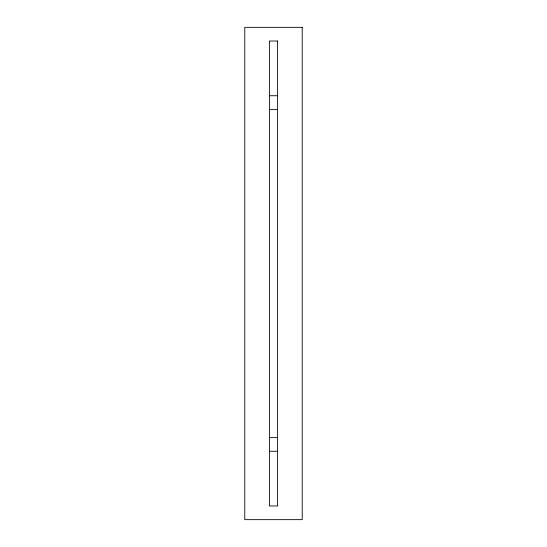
<?xml version="1.0" encoding="UTF-8"?>
<svg xmlns="http://www.w3.org/2000/svg" width="547" height="547" viewBox="0 0 547 547"><rect width="100%" height="100%" fill="white"/><g stroke="black" fill="none" stroke-linecap="round" stroke-linejoin="round"><path stroke-width="0.82" d="M269.397 95.725L277.602 95.725M269.397 109.4L277.602 109.4M269.397 437.6L277.602 437.6M269.397 451.275L277.602 451.275M302.217 27.35L244.782 27.35L244.782 519.65L302.217 519.65L302.217 27.35M277.602 41.025L269.397 41.025L269.397 505.975L277.602 505.975L277.602 41.025"/></g></svg>
